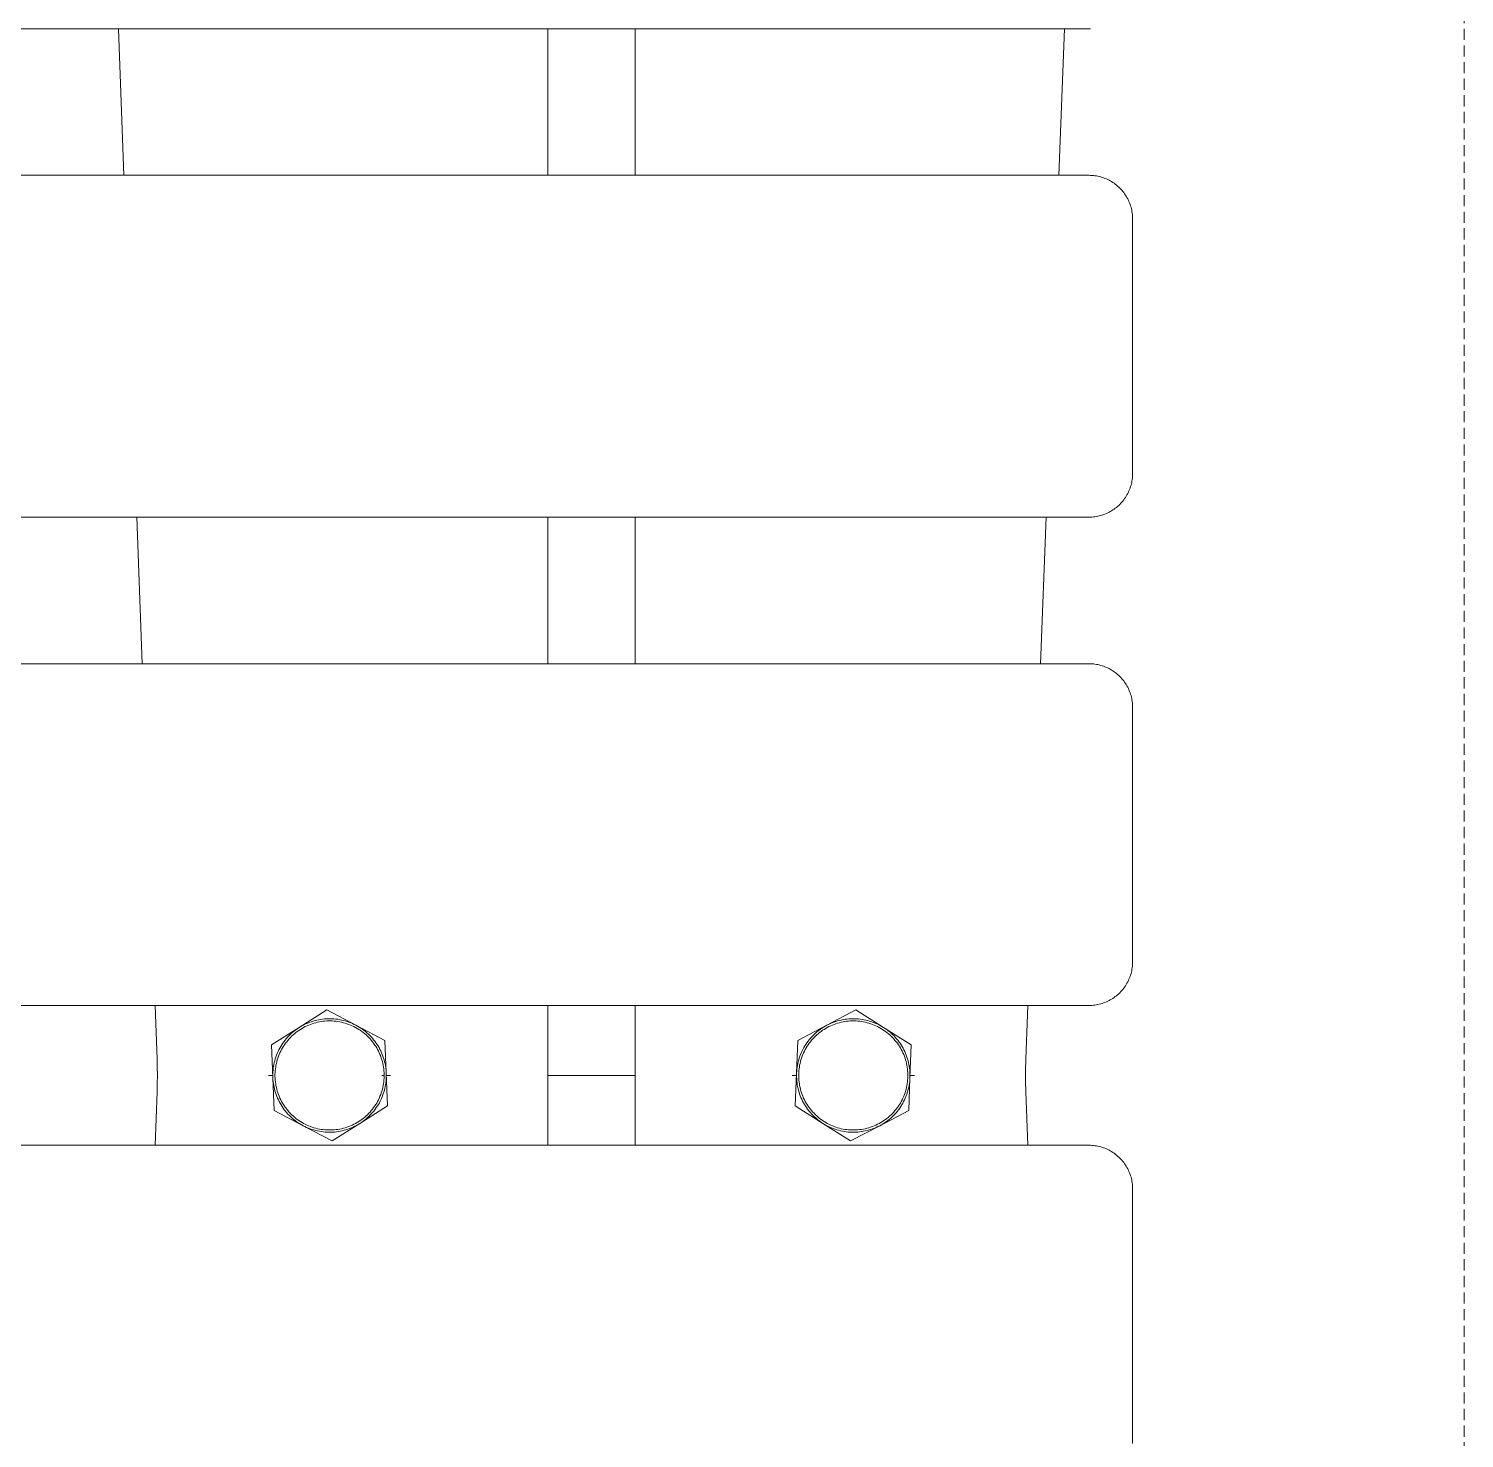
# Model space of a CAD drawing. Header units: millimetres. Extents: x -62 to 2493, y 278 to 1866.
# Drawn here: x 498.3 to 662.8, y 590.1 to 751.6 of the extents above; entities that cross this region are included whole.
import ezdxf

# ---------------------------------------------------------------- set-up
doc = ezdxf.new("R2010")
doc.units = ezdxf.units.MM
doc.linetypes.add('HIDDEN', pattern=[1.905, 1.27, -0.635])
doc.layers.add('ZANO_R', color=7, linetype='Continuous', lineweight=0)
doc.layers.add('ZANO_R_przerywana', color=7, linetype='HIDDEN', lineweight=0)

msp = doc.modelspace()

# ---------------------------------------------------------------- linework, layer by layer
at = {"layer": 'ZANO_R'}
for p, q in [((619.81, 751.58), (129.81, 751.58)), ((508.62, 751.58), (509.25, 734.79)), ((557.81, 734.79), (557.81, 751.58)), ((567.81, 734.79), (567.81, 751.58)), ((616.38, 734.79), (617.01, 751.58)), ((619.98, 751.58), (619.81, 751.58)), ((129.81, 734.79), (619.81, 734.79)), ((619.81, 734.79), (619.98, 734.78)), ((619.98, 734.78), (620.15, 734.78)), ((620.15, 734.78), (620.32, 734.76)), ((620.32, 734.76), (620.49, 734.74)), ((620.49, 734.74), (620.66, 734.71)), ((620.66, 734.71), (620.83, 734.68)), ((620.83, 734.68), (621, 734.65)), ((621, 734.65), (621.16, 734.6)), ((621.16, 734.6), (621.33, 734.55)), ((621.33, 734.55), (621.49, 734.5)), ((621.49, 734.5), (621.65, 734.44)), ((621.65, 734.44), (621.81, 734.37)), ((621.81, 734.37), (621.96, 734.3)), ((621.96, 734.3), (622.11, 734.23)), ((622.11, 734.23), (622.26, 734.15)), ((622.26, 734.15), (622.41, 734.06)), ((622.41, 734.06), (622.56, 733.97)), ((622.56, 733.97), (622.7, 733.87)), ((622.7, 733.87), (622.83, 733.77)), ((622.83, 733.77), (622.97, 733.67)), ((622.97, 733.67), (623.1, 733.56)), ((623.1, 733.56), (623.23, 733.44)), ((623.23, 733.44), (623.35, 733.32)), ((623.35, 733.32), (623.47, 733.2)), ((623.47, 733.2), (623.58, 733.07)), ((623.58, 733.07), (623.69, 732.94)), ((623.69, 732.94), (623.8, 732.81)), ((623.8, 732.81), (623.9, 732.67)), ((623.9, 732.67), (623.99, 732.53)), ((623.99, 732.53), (624.09, 732.39)), ((624.09, 732.39), (624.17, 732.24)), ((624.17, 732.24), (624.25, 732.09)), ((624.25, 732.09), (624.33, 731.94)), ((624.33, 731.94), (624.4, 731.78)), ((624.4, 731.78), (624.46, 731.62)), ((624.46, 731.62), (624.52, 731.46)), ((624.52, 731.46), (624.58, 731.3)), ((624.58, 731.3), (624.63, 731.14)), ((624.63, 731.14), (624.67, 730.97)), ((624.67, 730.97), (624.71, 730.8)), ((624.71, 730.8), (624.74, 730.64)), ((624.74, 730.64), (624.77, 730.47)), ((624.77, 730.47), (624.79, 730.3)), ((624.79, 730.3), (624.8, 730.13)), ((624.8, 730.13), (624.81, 729.96)), ((624.81, 729.96), (624.81, 729.79)), ((624.81, 729.79), (624.81, 728.61)), ((624.81, 728.61), (624.81, 700.63)), ((624.81, 700.63), (624.81, 700.46)), ((624.58, 699.12), (624.52, 698.96)), ((624.63, 699.28), (624.58, 699.12)), ((624.67, 699.45), (624.63, 699.28)), ((624.71, 699.61), (624.67, 699.45)), ((624.74, 699.78), (624.71, 699.61)), ((624.77, 699.95), (624.74, 699.78)), ((624.79, 700.12), (624.77, 699.95)), ((624.8, 700.29), (624.79, 700.12)), ((624.81, 700.46), (624.8, 700.29)), ((623.58, 697.34), (623.47, 697.22)), ((623.69, 697.47), (623.58, 697.34)), ((623.8, 697.61), (623.69, 697.47)), ((623.9, 697.75), (623.8, 697.61)), ((623.99, 697.89), (623.9, 697.75)), ((624.09, 698.03), (623.99, 697.89)), ((624.17, 698.18), (624.09, 698.03)), ((624.25, 698.33), (624.17, 698.18)), ((624.33, 698.48), (624.25, 698.33)), ((624.4, 698.64), (624.33, 698.48)), ((624.46, 698.8), (624.4, 698.64)), ((624.52, 698.96), (624.46, 698.8)), ((620.66, 695.7), (620.49, 695.68)), ((620.83, 695.73), (620.66, 695.7)), ((621, 695.77), (620.83, 695.73)), ((621.16, 695.82), (621, 695.77)), ((621.33, 695.86), (621.16, 695.82)), ((621.49, 695.92), (621.33, 695.86)), ((621.65, 695.98), (621.49, 695.92)), ((621.81, 696.04), (621.65, 695.98)), ((621.96, 696.11), (621.81, 696.04)), ((622.11, 696.19), (621.96, 696.11)), ((622.26, 696.27), (622.11, 696.19)), ((622.41, 696.36), (622.26, 696.27)), ((622.56, 696.45), (622.41, 696.36)), ((622.7, 696.55), (622.56, 696.45)), ((622.83, 696.65), (622.7, 696.55)), ((622.97, 696.75), (622.83, 696.65)), ((623.1, 696.86), (622.97, 696.75)), ((623.23, 696.98), (623.1, 696.86)), ((623.35, 697.09), (623.23, 696.98)), ((623.47, 697.22), (623.35, 697.09)), ((619.81, 695.63), (129.81, 695.63)), ((510.72, 695.63), (511.35, 678.84)), ((557.81, 678.84), (557.81, 695.63)), ((567.81, 678.84), (567.81, 695.63)), ((614.27, 678.84), (614.91, 695.63)), ((619.98, 695.63), (619.81, 695.63)), ((620.15, 695.64), (619.98, 695.63)), ((620.32, 695.66), (620.15, 695.64)), ((620.49, 695.68), (620.32, 695.66)), ((129.81, 678.84), (619.81, 678.84)), ((619.81, 678.84), (619.98, 678.83)), ((619.98, 678.83), (620.15, 678.83)), ((620.15, 678.83), (620.32, 678.81)), ((620.32, 678.81), (620.49, 678.79)), ((620.49, 678.79), (620.66, 678.76)), ((620.66, 678.76), (620.83, 678.73)), ((620.83, 678.73), (621, 678.7)), ((621, 678.7), (621.16, 678.65)), ((621.16, 678.65), (621.33, 678.6)), ((621.33, 678.6), (621.49, 678.55)), ((621.49, 678.55), (621.65, 678.49)), ((621.65, 678.49), (621.81, 678.42)), ((621.81, 678.42), (621.96, 678.35)), ((621.96, 678.35), (622.11, 678.28)), ((622.11, 678.28), (622.26, 678.2)), ((622.26, 678.2), (622.41, 678.11)), ((622.41, 678.11), (622.56, 678.02)), ((622.56, 678.02), (622.7, 677.92)), ((622.7, 677.92), (622.83, 677.82)), ((622.83, 677.82), (622.97, 677.72)), ((622.97, 677.72), (623.1, 677.61)), ((623.1, 677.61), (623.23, 677.49)), ((623.23, 677.49), (623.35, 677.37)), ((623.35, 677.37), (623.47, 677.25)), ((623.47, 677.25), (623.58, 677.12)), ((623.58, 677.12), (623.69, 676.99)), ((623.69, 676.99), (623.8, 676.86)), ((623.8, 676.86), (623.9, 676.72)), ((623.9, 676.72), (623.99, 676.58)), ((623.99, 676.58), (624.09, 676.44)), ((624.09, 676.44), (624.17, 676.29)), ((624.17, 676.29), (624.25, 676.14)), ((624.25, 676.14), (624.33, 675.99)), ((624.33, 675.99), (624.4, 675.83)), ((624.4, 675.83), (624.46, 675.67)), ((624.46, 675.67), (624.52, 675.51)), ((624.52, 675.51), (624.58, 675.35)), ((624.58, 675.35), (624.63, 675.19)), ((624.63, 675.19), (624.67, 675.02)), ((624.67, 675.02), (624.71, 674.85)), ((624.71, 674.85), (624.74, 674.69)), ((624.74, 674.69), (624.77, 674.52)), ((624.77, 674.52), (624.79, 674.35)), ((624.79, 674.35), (624.8, 674.18)), ((624.8, 674.18), (624.81, 674.01)), ((624.81, 674.01), (624.81, 673.84)), ((624.81, 673.84), (624.81, 672.66)), ((624.81, 672.66), (624.81, 644.68)), ((624.58, 643.17), (624.52, 643.01)), ((624.63, 643.33), (624.58, 643.17)), ((624.67, 643.5), (624.63, 643.33)), ((624.71, 643.66), (624.67, 643.5)), ((624.74, 643.83), (624.71, 643.66)), ((624.77, 644), (624.74, 643.83)), ((624.79, 644.17), (624.77, 644)), ((624.8, 644.34), (624.79, 644.17)), ((624.81, 644.51), (624.8, 644.34)), ((624.81, 644.68), (624.81, 644.51)), ((623.69, 641.52), (623.58, 641.39)), ((623.8, 641.66), (623.69, 641.52)), ((623.9, 641.8), (623.8, 641.66)), ((623.99, 641.94), (623.9, 641.8)), ((624.09, 642.08), (623.99, 641.94)), ((624.17, 642.23), (624.09, 642.08)), ((624.25, 642.38), (624.17, 642.23)), ((624.33, 642.53), (624.25, 642.38)), ((624.4, 642.69), (624.33, 642.53)), ((624.46, 642.85), (624.4, 642.69)), ((624.52, 643.01), (624.46, 642.85)), ((620.83, 639.78), (620.66, 639.75)), ((621, 639.82), (620.83, 639.78)), ((621.16, 639.87), (621, 639.82)), ((621.33, 639.91), (621.16, 639.87)), ((621.49, 639.97), (621.33, 639.91)), ((621.65, 640.03), (621.49, 639.97)), ((621.81, 640.09), (621.65, 640.03)), ((621.96, 640.16), (621.81, 640.09)), ((622.11, 640.24), (621.96, 640.16)), ((622.26, 640.32), (622.11, 640.24)), ((622.41, 640.41), (622.26, 640.32)), ((622.56, 640.5), (622.41, 640.41)), ((622.7, 640.6), (622.56, 640.5)), ((622.83, 640.7), (622.7, 640.6)), ((622.97, 640.8), (622.83, 640.7)), ((623.1, 640.91), (622.97, 640.8)), ((623.23, 641.03), (623.1, 640.91)), ((623.35, 641.14), (623.23, 641.03)), ((623.47, 641.27), (623.35, 641.14)), ((623.58, 641.39), (623.47, 641.27)), ((619.81, 639.68), (129.81, 639.68)), ((512.82, 639.68), (513.05, 633.55)), ((532.51, 639.17), (529.34, 637.16)), ((532.01, 638.12), (532.22, 638.14)), ((532.22, 638.14), (532.44, 638.16)), ((532.44, 638.16), (532.66, 638.17)), ((535.84, 637.42), (532.51, 639.17)), ((532.66, 638.17), (532.88, 638.17)), ((532.88, 638.17), (533.1, 638.16)), ((533.1, 638.16), (533.32, 638.15)), ((533.32, 638.15), (533.54, 638.13)), ((557.81, 631.67), (557.81, 639.68)), ((567.81, 631.67), (567.81, 639.68)), ((589.79, 637.42), (593.11, 639.17)), ((592.3, 638.15), (592.09, 638.13)), ((592.52, 638.16), (592.3, 638.15)), ((592.74, 638.17), (592.52, 638.16)), ((592.96, 638.17), (592.74, 638.17)), ((593.18, 638.16), (592.96, 638.17)), ((593.11, 639.17), (596.29, 637.16)), ((593.4, 638.14), (593.18, 638.16)), ((593.62, 638.12), (593.4, 638.14)), ((612.57, 633.55), (612.8, 639.68)), ((619.98, 639.68), (619.81, 639.68)), ((620.15, 639.69), (619.98, 639.68)), ((620.32, 639.71), (620.15, 639.69)), ((620.49, 639.73), (620.32, 639.71)), ((620.66, 639.75), (620.49, 639.73)), ((529.34, 637.16), (526.17, 635.16)), ((528.31, 636.35), (528.47, 636.5)), ((528.47, 636.5), (528.63, 636.65)), ((528.63, 636.65), (528.8, 636.78)), ((528.95, 636.58), (528.79, 636.45)), ((528.8, 636.78), (528.98, 636.92)), ((529.12, 636.71), (528.95, 636.58)), ((528.98, 636.92), (529.16, 637.04)), ((529.3, 636.83), (529.12, 636.71)), ((529.16, 637.04), (529.34, 637.16)), ((529.47, 636.95), (529.3, 636.83)), ((529.34, 637.16), (529.53, 637.28)), ((529.66, 637.06), (529.47, 636.95)), ((529.53, 637.28), (529.72, 637.38)), ((529.84, 637.17), (529.66, 637.06)), ((529.72, 637.38), (529.91, 637.49)), ((530.03, 637.27), (529.84, 637.17)), ((529.91, 637.49), (530.11, 637.58)), ((530.23, 637.36), (530.03, 637.27)), ((530.11, 637.58), (530.31, 637.67)), ((530.42, 637.44), (530.23, 637.36)), ((530.31, 637.67), (530.52, 637.75)), ((530.62, 637.52), (530.42, 637.44)), ((530.52, 637.75), (530.72, 637.82)), ((530.82, 637.59), (530.62, 637.52)), ((530.72, 637.82), (530.93, 637.89)), ((531.02, 637.66), (530.82, 637.59)), ((530.93, 637.89), (531.15, 637.95)), ((531.23, 637.71), (531.02, 637.66)), ((531.15, 637.95), (531.36, 638)), ((531.44, 637.76), (531.23, 637.71)), ((531.36, 638), (531.57, 638.05)), ((531.65, 637.81), (531.44, 637.76)), ((531.57, 638.05), (531.79, 638.09)), ((531.86, 637.84), (531.65, 637.81)), ((531.79, 638.09), (532.01, 638.12)), ((532.07, 637.87), (531.86, 637.84)), ((532.28, 637.9), (532.07, 637.87)), ((532.49, 637.91), (532.28, 637.9)), ((532.71, 637.92), (532.49, 637.91)), ((532.92, 637.92), (532.71, 637.92)), ((533.13, 637.91), (532.92, 637.92)), ((533.35, 637.9), (533.13, 637.91)), ((533.56, 637.87), (533.35, 637.9)), ((533.54, 638.13), (533.76, 638.1)), ((533.77, 637.84), (533.56, 637.87)), ((533.76, 638.1), (533.97, 638.06)), ((533.98, 637.81), (533.77, 637.84)), ((533.97, 638.06), (534.19, 638.02)), ((534.19, 637.76), (533.98, 637.81)), ((534.19, 638.02), (534.4, 637.97)), ((534.4, 637.71), (534.19, 637.76)), ((534.4, 637.97), (534.62, 637.91)), ((534.6, 637.66), (534.4, 637.71)), ((534.8, 637.59), (534.6, 637.66)), ((534.62, 637.91), (534.83, 637.85)), ((535.01, 637.52), (534.8, 637.59)), ((534.83, 637.85), (535.03, 637.78)), ((535.2, 637.44), (535.01, 637.52)), ((535.03, 637.78), (535.24, 637.7)), ((535.4, 637.36), (535.2, 637.44)), ((535.24, 637.7), (535.44, 637.61)), ((535.59, 637.27), (535.4, 637.36)), ((535.44, 637.61), (535.64, 637.52)), ((535.78, 637.17), (535.59, 637.27)), ((535.64, 637.52), (535.84, 637.42)), ((535.97, 637.06), (535.78, 637.17)), ((535.84, 637.42), (536.03, 637.32)), ((539.16, 635.68), (535.84, 637.42)), ((536.15, 636.95), (535.97, 637.06)), ((536.03, 637.32), (536.22, 637.21)), ((536.33, 636.84), (536.15, 636.95)), ((536.22, 637.21), (536.4, 637.09)), ((536.5, 636.71), (536.33, 636.84)), ((536.4, 637.09), (536.58, 636.96)), ((536.67, 636.58), (536.5, 636.71)), ((536.58, 636.96), (536.76, 636.83)), ((536.84, 636.45), (536.67, 636.58)), ((536.76, 636.83), (536.93, 636.7)), ((536.93, 636.7), (537.1, 636.55)), ((537.1, 636.55), (537.26, 636.41)), ((586.47, 635.68), (589.79, 637.42)), ((588.53, 636.55), (588.36, 636.41)), ((588.69, 636.7), (588.53, 636.55)), ((588.87, 636.83), (588.69, 636.7)), ((588.79, 636.45), (588.95, 636.58)), ((589.04, 636.96), (588.87, 636.83)), ((588.95, 636.58), (589.12, 636.71)), ((589.22, 637.09), (589.04, 636.96)), ((589.12, 636.71), (589.3, 636.84)), ((589.41, 637.21), (589.22, 637.09)), ((589.3, 636.84), (589.48, 636.95)), ((589.6, 637.32), (589.41, 637.21)), ((589.48, 636.95), (589.66, 637.06)), ((589.79, 637.42), (589.6, 637.32)), ((589.66, 637.06), (589.84, 637.17)), ((589.99, 637.52), (589.79, 637.42)), ((589.84, 637.17), (590.03, 637.27)), ((590.19, 637.61), (589.99, 637.52)), ((590.03, 637.27), (590.23, 637.36)), ((590.39, 637.7), (590.19, 637.61)), ((590.23, 637.36), (590.42, 637.44)), ((590.59, 637.78), (590.39, 637.7)), ((590.42, 637.44), (590.62, 637.52)), ((590.8, 637.85), (590.59, 637.78)), ((590.62, 637.52), (590.82, 637.59)), ((591.01, 637.91), (590.8, 637.85)), ((590.82, 637.59), (591.02, 637.66)), ((591.22, 637.97), (591.01, 637.91)), ((591.02, 637.66), (591.23, 637.71)), ((591.44, 638.02), (591.22, 637.97)), ((591.23, 637.71), (591.44, 637.76)), ((591.65, 638.06), (591.44, 638.02)), ((591.44, 637.76), (591.65, 637.81)), ((591.87, 638.1), (591.65, 638.06)), ((591.65, 637.81), (591.86, 637.84)), ((591.86, 637.84), (592.07, 637.87)), ((592.09, 638.13), (591.87, 638.1)), ((592.07, 637.87), (592.28, 637.9)), ((592.28, 637.9), (592.49, 637.91)), ((592.49, 637.91), (592.71, 637.92)), ((592.71, 637.92), (592.92, 637.92)), ((592.92, 637.92), (593.13, 637.91)), ((593.13, 637.91), (593.35, 637.9)), ((593.35, 637.9), (593.56, 637.87)), ((593.56, 637.87), (593.77, 637.84)), ((593.84, 638.09), (593.62, 638.12)), ((593.77, 637.84), (593.98, 637.81)), ((594.05, 638.05), (593.84, 638.09)), ((593.98, 637.81), (594.19, 637.76)), ((594.27, 638), (594.05, 638.05)), ((594.19, 637.76), (594.4, 637.71)), ((594.48, 637.95), (594.27, 638)), ((594.4, 637.71), (594.6, 637.66)), ((594.69, 637.89), (594.48, 637.95)), ((594.6, 637.66), (594.81, 637.59)), ((594.9, 637.82), (594.69, 637.89)), ((594.81, 637.59), (595.01, 637.52)), ((595.11, 637.75), (594.9, 637.82)), ((595.01, 637.52), (595.21, 637.44)), ((595.31, 637.67), (595.11, 637.75)), ((595.21, 637.44), (595.4, 637.36)), ((595.51, 637.58), (595.31, 637.67)), ((595.4, 637.36), (595.59, 637.27)), ((595.71, 637.49), (595.51, 637.58)), ((595.59, 637.27), (595.78, 637.17)), ((595.91, 637.38), (595.71, 637.49)), ((595.78, 637.17), (595.97, 637.06)), ((596.1, 637.28), (595.91, 637.38)), ((595.97, 637.06), (596.15, 636.95)), ((596.29, 637.16), (596.1, 637.28)), ((596.15, 636.95), (596.33, 636.83)), ((596.47, 637.04), (596.29, 637.16)), ((596.29, 637.16), (599.46, 635.16)), ((596.33, 636.83), (596.5, 636.71)), ((596.65, 636.92), (596.47, 637.04)), ((596.5, 636.71), (596.67, 636.58)), ((596.82, 636.78), (596.65, 636.92)), ((596.67, 636.58), (596.84, 636.45)), ((596.99, 636.65), (596.82, 636.78)), ((597.16, 636.5), (596.99, 636.65)), ((597.32, 636.35), (597.16, 636.5)), ((526.17, 635.16), (526.32, 631.41)), ((527.11, 634.79), (527.22, 634.98)), ((527.22, 634.98), (527.33, 635.17)), ((527.33, 635.17), (527.46, 635.35)), ((527.53, 635.01), (527.42, 634.82)), ((527.46, 635.35), (527.58, 635.53)), ((527.65, 635.18), (527.53, 635.01)), ((527.58, 635.53), (527.72, 635.7)), ((527.77, 635.36), (527.65, 635.18)), ((527.72, 635.7), (527.86, 635.87)), ((527.9, 635.53), (527.77, 635.36)), ((527.86, 635.87), (528, 636.04)), ((528.03, 635.69), (527.9, 635.53)), ((528, 636.04), (528.15, 636.2)), ((528.17, 635.86), (528.03, 635.69)), ((528.15, 636.2), (528.31, 636.35)), ((528.32, 636.01), (528.17, 635.86)), ((528.47, 636.16), (528.32, 636.01)), ((528.63, 636.31), (528.47, 636.16)), ((528.79, 636.45), (528.63, 636.31)), ((537, 636.31), (536.84, 636.45)), ((537.16, 636.16), (537, 636.31)), ((537.31, 636.01), (537.16, 636.16)), ((537.26, 636.41), (537.42, 636.25)), ((537.45, 635.86), (537.31, 636.01)), ((537.42, 636.25), (537.57, 636.1)), ((537.59, 635.7), (537.45, 635.86)), ((537.57, 636.1), (537.72, 635.93)), ((537.73, 635.53), (537.59, 635.7)), ((537.72, 635.93), (537.86, 635.76)), ((537.86, 635.36), (537.73, 635.53)), ((537.86, 635.76), (538, 635.59)), ((537.98, 635.19), (537.86, 635.36)), ((538.1, 635.01), (537.98, 635.19)), ((538, 635.59), (538.13, 635.41)), ((538.1, 635.01), (538.21, 634.82)), ((538.13, 635.41), (538.25, 635.23)), ((538.25, 635.23), (538.37, 635.05)), ((538.37, 635.05), (538.48, 634.86)), ((538.48, 634.86), (538.58, 634.66)), ((539.31, 631.93), (539.16, 635.68)), ((586.32, 631.93), (586.47, 635.68)), ((587.15, 634.86), (587.04, 634.66)), ((587.26, 635.05), (587.15, 634.86)), ((587.38, 635.23), (587.26, 635.05)), ((587.5, 635.41), (587.38, 635.23)), ((587.53, 635.01), (587.42, 634.82)), ((587.63, 635.59), (587.5, 635.41)), ((587.53, 635.01), (587.65, 635.19)), ((587.77, 635.76), (587.63, 635.59)), ((587.65, 635.19), (587.77, 635.36)), ((587.91, 635.93), (587.77, 635.76)), ((587.77, 635.36), (587.9, 635.53)), ((587.9, 635.53), (588.03, 635.7)), ((588.05, 636.1), (587.91, 635.93)), ((588.03, 635.7), (588.17, 635.86)), ((588.21, 636.25), (588.05, 636.1)), ((588.17, 635.86), (588.32, 636.01)), ((588.36, 636.41), (588.21, 636.25)), ((588.32, 636.01), (588.47, 636.16)), ((588.47, 636.16), (588.63, 636.31)), ((588.63, 636.31), (588.79, 636.45)), ((596.84, 636.45), (597, 636.31)), ((597, 636.31), (597.16, 636.16)), ((597.16, 636.16), (597.31, 636.01)), ((597.31, 636.01), (597.45, 635.86)), ((597.48, 636.2), (597.32, 636.35)), ((597.45, 635.86), (597.59, 635.69)), ((597.63, 636.04), (597.48, 636.2)), ((597.59, 635.69), (597.73, 635.53)), ((597.77, 635.87), (597.63, 636.04)), ((597.73, 635.53), (597.86, 635.36)), ((597.91, 635.7), (597.77, 635.87)), ((597.86, 635.36), (597.98, 635.18)), ((598.04, 635.53), (597.91, 635.7)), ((597.98, 635.18), (598.1, 635.01)), ((598.17, 635.35), (598.04, 635.53)), ((598.1, 635.01), (598.21, 634.82)), ((598.29, 635.17), (598.17, 635.35)), ((598.41, 634.98), (598.29, 635.17)), ((598.52, 634.79), (598.41, 634.98)), ((599.46, 635.16), (599.31, 631.41)), ((513.05, 633.55), (513.08, 632.61)), ((526.48, 633.15), (526.54, 633.36)), ((526.54, 633.36), (526.6, 633.58)), ((526.6, 633.58), (526.67, 633.78)), ((526.67, 633.78), (526.74, 633.99)), ((526.77, 633.25), (526.72, 633.04)), ((526.74, 633.99), (526.82, 634.19)), ((526.82, 633.46), (526.77, 633.25)), ((526.82, 634.19), (526.91, 634.4)), ((526.89, 633.66), (526.82, 633.46)), ((526.96, 633.86), (526.89, 633.66)), ((526.91, 634.4), (527.01, 634.59)), ((527.04, 634.06), (526.96, 633.86)), ((527.01, 634.59), (527.11, 634.79)), ((527.12, 634.26), (527.04, 634.06)), ((527.22, 634.45), (527.12, 634.26)), ((527.31, 634.64), (527.22, 634.45)), ((527.42, 634.82), (527.31, 634.64)), ((538.21, 634.82), (538.31, 634.64)), ((538.31, 634.64), (538.41, 634.45)), ((538.41, 634.45), (538.5, 634.26)), ((538.5, 634.26), (538.59, 634.06)), ((538.58, 634.66), (538.68, 634.47)), ((538.59, 634.06), (538.67, 633.86)), ((538.67, 633.86), (538.74, 633.66)), ((538.68, 634.47), (538.77, 634.27)), ((538.74, 633.66), (538.8, 633.46)), ((538.77, 634.27), (538.85, 634.07)), ((538.8, 633.46), (538.86, 633.25)), ((538.85, 634.07), (538.93, 633.86)), ((538.86, 633.25), (538.91, 633.04)), ((538.93, 633.86), (539, 633.65)), ((539, 633.65), (539.07, 633.44)), ((539.07, 633.44), (539.12, 633.23)), ((539.12, 633.23), (539.17, 633.02)), ((586.5, 633.23), (586.45, 633.02)), ((586.56, 633.44), (586.5, 633.23)), ((586.62, 633.65), (586.56, 633.44)), ((586.69, 633.86), (586.62, 633.65)), ((586.77, 634.07), (586.69, 633.86)), ((586.77, 633.25), (586.72, 633.04)), ((586.86, 634.27), (586.77, 634.07)), ((586.82, 633.46), (586.77, 633.25)), ((586.89, 633.66), (586.82, 633.46)), ((586.95, 634.47), (586.86, 634.27)), ((586.96, 633.86), (586.89, 633.66)), ((587.04, 634.66), (586.95, 634.47)), ((587.04, 634.06), (586.96, 633.86)), ((587.12, 634.26), (587.04, 634.06)), ((587.22, 634.45), (587.12, 634.26)), ((587.31, 634.64), (587.22, 634.45)), ((587.42, 634.82), (587.31, 634.64)), ((598.21, 634.82), (598.31, 634.64)), ((598.31, 634.64), (598.41, 634.45)), ((598.41, 634.45), (598.5, 634.26)), ((598.5, 634.26), (598.59, 634.06)), ((598.62, 634.59), (598.52, 634.79)), ((598.59, 634.06), (598.67, 633.86)), ((598.71, 634.4), (598.62, 634.59)), ((598.67, 633.86), (598.74, 633.66)), ((598.8, 634.19), (598.71, 634.4)), ((598.74, 633.66), (598.8, 633.46)), ((598.88, 633.99), (598.8, 634.19)), ((598.8, 633.46), (598.86, 633.25)), ((598.86, 633.25), (598.91, 633.04)), ((598.96, 633.78), (598.88, 633.99)), ((599.03, 633.58), (598.96, 633.78)), ((599.09, 633.36), (599.03, 633.58)), ((599.14, 633.15), (599.09, 633.36)), ((612.54, 632.29), (612.57, 633.55)), ((513.08, 632.61), (513.09, 631.67)), ((513.09, 631.67), (513.08, 630.73)), ((525.81, 631.67), (526.31, 631.67)), ((526.31, 631.63), (526.32, 631.85)), ((526.32, 631.41), (526.31, 631.63)), ((526.32, 631.85), (526.33, 632.07)), ((526.33, 632.07), (526.34, 632.29)), ((526.34, 632.29), (526.37, 632.5)), ((526.37, 632.5), (526.4, 632.72)), ((526.4, 632.72), (526.44, 632.94)), ((526.44, 632.94), (526.48, 633.15)), ((526.57, 631.99), (526.56, 631.77)), ((526.56, 631.77), (526.56, 631.56)), ((526.56, 631.56), (526.57, 631.35)), ((526.59, 632.2), (526.57, 631.99)), ((526.61, 632.41), (526.59, 632.2)), ((526.64, 632.62), (526.61, 632.41)), ((526.67, 632.83), (526.64, 632.62)), ((526.72, 633.04), (526.67, 632.83)), ((538.81, 631.67), (539.06, 631.67)), ((538.91, 633.04), (538.95, 632.84)), ((538.95, 632.84), (538.99, 632.63)), ((538.99, 632.63), (539.02, 632.41)), ((539.02, 632.41), (539.04, 632.2)), ((539.04, 632.2), (539.05, 631.99)), ((539.05, 631.99), (539.06, 631.78)), ((539.06, 631.56), (539.05, 631.35)), ((539.06, 631.78), (539.06, 631.56)), ((539.17, 633.02), (539.21, 632.8)), ((539.21, 632.8), (539.25, 632.58)), ((539.25, 632.58), (539.28, 632.37)), ((539.28, 632.37), (539.3, 632.15)), ((539.3, 632.15), (539.31, 631.93)), ((539.31, 631.93), (539.31, 631.71)), ((539.46, 628.18), (539.31, 631.93)), ((539.31, 631.71), (539.31, 631.49)), ((539.32, 631.67), (539.81, 631.67)), ((567.81, 631.67), (557.81, 631.67)), ((557.81, 623.67), (557.81, 631.67)), ((567.81, 623.67), (567.81, 631.67)), ((586.31, 631.67), (585.81, 631.67)), ((586.17, 628.18), (586.32, 631.93)), ((586.32, 631.93), (586.31, 631.71)), ((586.31, 631.71), (586.32, 631.49)), ((586.33, 632.15), (586.32, 631.93)), ((586.35, 632.37), (586.33, 632.15)), ((586.38, 632.58), (586.35, 632.37)), ((586.41, 632.8), (586.38, 632.58)), ((586.45, 633.02), (586.41, 632.8)), ((586.57, 631.99), (586.56, 631.78)), ((586.56, 631.78), (586.56, 631.56)), ((586.56, 631.56), (586.57, 631.35)), ((586.59, 632.2), (586.57, 631.99)), ((586.61, 632.41), (586.59, 632.2)), ((586.64, 632.63), (586.61, 632.41)), ((586.67, 632.84), (586.64, 632.63)), ((586.72, 633.04), (586.67, 632.84)), ((598.91, 633.04), (598.95, 632.83)), ((598.95, 632.83), (598.99, 632.62)), ((598.99, 632.62), (599.02, 632.41)), ((599.02, 632.41), (599.04, 632.2)), ((599.04, 632.2), (599.05, 631.99)), ((599.05, 631.99), (599.06, 631.77)), ((599.06, 631.56), (599.05, 631.35)), ((599.06, 631.77), (599.06, 631.56)), ((599.19, 632.94), (599.14, 633.15)), ((599.23, 632.72), (599.19, 632.94)), ((599.26, 632.5), (599.23, 632.72)), ((599.28, 632.29), (599.26, 632.5)), ((599.3, 632.07), (599.28, 632.29)), ((599.31, 631.85), (599.3, 632.07)), ((599.31, 631.63), (599.31, 631.85)), ((599.31, 631.41), (599.31, 631.63)), ((599.81, 631.67), (599.32, 631.67)), ((612.54, 631.04), (612.54, 632.29)), ((513.08, 630.73), (513.05, 629.79)), ((526.33, 631.19), (526.32, 631.41)), ((526.32, 631.41), (526.47, 627.66)), ((526.35, 630.97), (526.33, 631.19)), ((526.38, 630.75), (526.35, 630.97)), ((526.41, 630.54), (526.38, 630.75)), ((526.45, 630.32), (526.41, 630.54)), ((526.5, 630.11), (526.45, 630.32)), ((526.56, 629.89), (526.5, 630.11)), ((526.57, 631.35), (526.59, 631.13)), ((526.59, 631.13), (526.61, 630.92)), ((526.61, 630.92), (526.64, 630.71)), ((526.64, 630.71), (526.67, 630.5)), ((526.67, 630.5), (526.72, 630.29)), ((526.72, 630.29), (526.77, 630.08)), ((526.77, 630.08), (526.82, 629.88)), ((538.86, 630.09), (538.8, 629.88)), ((538.91, 630.29), (538.86, 630.09)), ((538.95, 630.5), (538.91, 630.29)), ((538.99, 630.71), (538.95, 630.5)), ((539.02, 630.92), (538.99, 630.71)), ((539.04, 631.14), (539.02, 630.92)), ((539.09, 629.97), (539.03, 629.76)), ((539.05, 631.35), (539.04, 631.14)), ((539.14, 630.18), (539.09, 629.97)), ((539.19, 630.4), (539.14, 630.18)), ((539.23, 630.61), (539.19, 630.4)), ((539.26, 630.83), (539.23, 630.61)), ((539.28, 631.05), (539.26, 630.83)), ((539.3, 631.27), (539.28, 631.05)), ((539.31, 631.49), (539.3, 631.27)), ((586.32, 631.49), (586.33, 631.27)), ((586.33, 631.27), (586.34, 631.05)), ((586.34, 631.05), (586.37, 630.83)), ((586.37, 630.83), (586.4, 630.61)), ((586.4, 630.61), (586.44, 630.4)), ((586.44, 630.4), (586.48, 630.18)), ((586.48, 630.18), (586.54, 629.97)), ((586.54, 629.97), (586.6, 629.76)), ((586.57, 631.35), (586.59, 631.14)), ((586.59, 631.14), (586.61, 630.92)), ((586.61, 630.92), (586.64, 630.71)), ((586.64, 630.71), (586.67, 630.5)), ((586.67, 630.5), (586.72, 630.29)), ((586.72, 630.29), (586.77, 630.09)), ((586.77, 630.09), (586.82, 629.88)), ((598.86, 630.08), (598.8, 629.88)), ((598.91, 630.29), (598.86, 630.08)), ((598.95, 630.5), (598.91, 630.29)), ((598.99, 630.71), (598.95, 630.5)), ((599.02, 630.92), (598.99, 630.71)), ((599.04, 631.13), (599.02, 630.92)), ((599.05, 631.35), (599.04, 631.13)), ((599.07, 629.89), (599.12, 630.11)), ((599.12, 630.11), (599.17, 630.32)), ((599.31, 631.41), (599.16, 627.66)), ((599.17, 630.32), (599.21, 630.54)), ((599.21, 630.54), (599.25, 630.75)), ((599.25, 630.75), (599.28, 630.97)), ((599.28, 630.97), (599.3, 631.19)), ((599.3, 631.19), (599.31, 631.41)), ((612.57, 629.79), (612.54, 631.04)), ((513.05, 629.79), (512.82, 623.67)), ((526.62, 629.68), (526.56, 629.89)), ((526.69, 629.48), (526.62, 629.68)), ((526.77, 629.27), (526.69, 629.48)), ((526.86, 629.07), (526.77, 629.27)), ((526.82, 629.88), (526.89, 629.68)), ((526.95, 628.87), (526.86, 629.07)), ((526.89, 629.68), (526.96, 629.47)), ((527.04, 628.67), (526.95, 628.87)), ((526.96, 629.47), (527.04, 629.28)), ((527.04, 629.28), (527.12, 629.08)), ((527.15, 628.48), (527.04, 628.67)), ((527.12, 629.08), (527.22, 628.89)), ((527.26, 628.29), (527.15, 628.48)), ((527.22, 628.89), (527.31, 628.7)), ((527.38, 628.1), (527.26, 628.29)), ((527.31, 628.7), (527.42, 628.51)), ((527.42, 628.51), (527.53, 628.33)), ((527.65, 628.15), (527.53, 628.33)), ((538.1, 628.33), (537.98, 628.15)), ((538.21, 628.51), (538.1, 628.33)), ((538.31, 628.7), (538.21, 628.51)), ((538.41, 628.36), (538.29, 628.17)), ((538.41, 628.89), (538.31, 628.7)), ((538.5, 629.08), (538.41, 628.89)), ((538.52, 628.55), (538.41, 628.36)), ((538.59, 629.28), (538.5, 629.08)), ((538.62, 628.74), (538.52, 628.55)), ((538.67, 629.48), (538.59, 629.28)), ((538.71, 628.94), (538.62, 628.74)), ((538.74, 629.68), (538.67, 629.48)), ((538.8, 629.14), (538.71, 628.94)), ((538.8, 629.88), (538.74, 629.68)), ((538.88, 629.35), (538.8, 629.14)), ((538.96, 629.55), (538.88, 629.35)), ((539.03, 629.76), (538.96, 629.55)), ((586.6, 629.76), (586.67, 629.55)), ((586.67, 629.55), (586.74, 629.35)), ((586.74, 629.35), (586.82, 629.14)), ((586.82, 629.88), (586.89, 629.68)), ((586.82, 629.14), (586.91, 628.94)), ((586.89, 629.68), (586.96, 629.48)), ((586.91, 628.94), (587.01, 628.74)), ((586.96, 629.48), (587.04, 629.28)), ((587.01, 628.74), (587.11, 628.55)), ((587.04, 629.28), (587.12, 629.08)), ((587.11, 628.55), (587.22, 628.36)), ((587.12, 629.08), (587.22, 628.89)), ((587.22, 628.89), (587.31, 628.7)), ((587.22, 628.36), (587.33, 628.17)), ((587.31, 628.7), (587.42, 628.51)), ((587.42, 628.51), (587.53, 628.33)), ((587.53, 628.33), (587.65, 628.15)), ((597.98, 628.15), (598.1, 628.33)), ((598.21, 628.51), (598.1, 628.33)), ((598.31, 628.7), (598.21, 628.51)), ((598.25, 628.1), (598.37, 628.29)), ((598.41, 628.89), (598.31, 628.7)), ((598.37, 628.29), (598.48, 628.48)), ((598.5, 629.08), (598.41, 628.89)), ((598.48, 628.48), (598.58, 628.67)), ((598.59, 629.28), (598.5, 629.08)), ((598.58, 628.67), (598.68, 628.87)), ((598.67, 629.47), (598.59, 629.28)), ((598.74, 629.68), (598.67, 629.47)), ((598.68, 628.87), (598.77, 629.07)), ((598.8, 629.88), (598.74, 629.68)), ((598.77, 629.07), (598.85, 629.27)), ((598.85, 629.27), (598.93, 629.48)), ((598.93, 629.48), (599, 629.68)), ((599, 629.68), (599.07, 629.89)), ((612.8, 623.67), (612.57, 629.79)), ((526.47, 627.66), (529.79, 625.91)), ((527.5, 627.92), (527.38, 628.1)), ((527.63, 627.74), (527.5, 627.92)), ((527.77, 627.57), (527.63, 627.74)), ((527.77, 627.98), (527.65, 628.15)), ((527.9, 627.81), (527.77, 627.98)), ((527.91, 627.4), (527.77, 627.57)), ((528.03, 627.64), (527.9, 627.81)), ((528.05, 627.24), (527.91, 627.4)), ((528.17, 627.48), (528.03, 627.64)), ((528.21, 627.08), (528.05, 627.24)), ((528.32, 627.32), (528.17, 627.48)), ((528.36, 626.93), (528.21, 627.08)), ((528.47, 627.17), (528.32, 627.32)), ((528.53, 626.78), (528.36, 626.93)), ((528.63, 627.03), (528.47, 627.17)), ((528.69, 626.64), (528.53, 626.78)), ((528.79, 626.89), (528.63, 627.03)), ((528.87, 626.5), (528.69, 626.64)), ((528.95, 626.75), (528.79, 626.89)), ((529.12, 626.62), (528.95, 626.75)), ((529.3, 626.5), (529.12, 626.62)), ((536.29, 626.17), (539.46, 628.18)), ((536.5, 626.62), (536.33, 626.5)), ((536.67, 626.75), (536.5, 626.62)), ((536.84, 626.89), (536.67, 626.75)), ((536.99, 626.69), (536.82, 626.55)), ((537, 627.03), (536.84, 626.89)), ((537.16, 626.84), (536.99, 626.69)), ((537.16, 627.17), (537, 627.03)), ((537.31, 627.33), (537.16, 627.17)), ((537.32, 626.98), (537.16, 626.84)), ((537.45, 627.48), (537.31, 627.33)), ((537.48, 627.14), (537.32, 626.98)), ((537.59, 627.64), (537.45, 627.48)), ((537.63, 627.3), (537.48, 627.14)), ((537.73, 627.81), (537.59, 627.64)), ((537.77, 627.46), (537.63, 627.3)), ((537.86, 627.98), (537.73, 627.81)), ((537.91, 627.63), (537.77, 627.46)), ((537.98, 628.15), (537.86, 627.98)), ((538.04, 627.81), (537.91, 627.63)), ((538.17, 627.99), (538.04, 627.81)), ((538.29, 628.17), (538.17, 627.99)), ((589.34, 626.17), (586.17, 628.18)), ((587.33, 628.17), (587.46, 627.99)), ((587.46, 627.99), (587.58, 627.81)), ((587.58, 627.81), (587.72, 627.63)), ((587.65, 628.15), (587.77, 627.98)), ((587.72, 627.63), (587.86, 627.46)), ((587.77, 627.98), (587.9, 627.81)), ((587.86, 627.46), (588, 627.3)), ((587.9, 627.81), (588.03, 627.64)), ((588, 627.3), (588.15, 627.14)), ((588.03, 627.64), (588.17, 627.48)), ((588.15, 627.14), (588.31, 626.98)), ((588.17, 627.48), (588.32, 627.33)), ((588.31, 626.98), (588.47, 626.84)), ((588.32, 627.33), (588.47, 627.17)), ((588.47, 627.17), (588.63, 627.03)), ((588.47, 626.84), (588.63, 626.69)), ((588.63, 627.03), (588.79, 626.89)), ((588.63, 626.69), (588.8, 626.55)), ((588.79, 626.89), (588.95, 626.75)), ((588.95, 626.75), (589.12, 626.62)), ((589.12, 626.62), (589.3, 626.5)), ((599.16, 627.66), (595.84, 625.91)), ((596.33, 626.5), (596.5, 626.62)), ((596.5, 626.62), (596.67, 626.75)), ((596.67, 626.75), (596.84, 626.89)), ((596.76, 626.5), (596.93, 626.64)), ((596.84, 626.89), (597, 627.03)), ((596.93, 626.64), (597.1, 626.78)), ((597, 627.03), (597.16, 627.17)), ((597.1, 626.78), (597.26, 626.93)), ((597.16, 627.17), (597.31, 627.32)), ((597.26, 626.93), (597.42, 627.08)), ((597.31, 627.32), (597.45, 627.48)), ((597.42, 627.08), (597.57, 627.24)), ((597.45, 627.48), (597.59, 627.64)), ((597.57, 627.24), (597.72, 627.4)), ((597.59, 627.64), (597.73, 627.81)), ((597.72, 627.4), (597.86, 627.57)), ((597.73, 627.81), (597.86, 627.98)), ((597.86, 627.98), (597.98, 628.15)), ((597.86, 627.57), (598, 627.74)), ((598, 627.74), (598.13, 627.92)), ((598.13, 627.92), (598.25, 628.1)), ((529.04, 626.37), (528.87, 626.5)), ((529.22, 626.25), (529.04, 626.37)), ((529.41, 626.13), (529.22, 626.25)), ((529.48, 626.38), (529.3, 626.5)), ((529.6, 626.02), (529.41, 626.13)), ((529.66, 626.27), (529.48, 626.38)), ((529.79, 625.91), (529.6, 626.02)), ((529.84, 626.17), (529.66, 626.27)), ((529.99, 625.81), (529.79, 625.91)), ((529.79, 625.91), (533.11, 624.17)), ((530.03, 626.07), (529.84, 626.17)), ((530.19, 625.72), (529.99, 625.81)), ((530.23, 625.98), (530.03, 626.07)), ((530.39, 625.64), (530.19, 625.72)), ((530.42, 625.89), (530.23, 625.98)), ((530.59, 625.56), (530.39, 625.64)), ((530.62, 625.82), (530.42, 625.89)), ((530.8, 625.49), (530.59, 625.56)), ((530.82, 625.74), (530.62, 625.82)), ((531.01, 625.42), (530.8, 625.49)), ((531.02, 625.68), (530.82, 625.74)), ((531.22, 625.37), (531.01, 625.42)), ((531.23, 625.62), (531.02, 625.68)), ((531.44, 625.32), (531.22, 625.37)), ((531.44, 625.57), (531.23, 625.62)), ((531.65, 625.53), (531.44, 625.57)), ((531.65, 625.27), (531.44, 625.32)), ((531.86, 625.49), (531.65, 625.53)), ((531.87, 625.24), (531.65, 625.27)), ((532.07, 625.46), (531.86, 625.49)), ((532.09, 625.21), (531.87, 625.24)), ((532.28, 625.44), (532.07, 625.46)), ((532.3, 625.19), (532.09, 625.21)), ((532.49, 625.43), (532.28, 625.44)), ((532.52, 625.17), (532.3, 625.19)), ((532.71, 625.42), (532.49, 625.43)), ((532.74, 625.17), (532.52, 625.17)), ((532.92, 625.42), (532.71, 625.42)), ((532.96, 625.17), (532.74, 625.17)), ((533.13, 625.43), (532.92, 625.42)), ((533.18, 625.18), (532.96, 625.17)), ((533.11, 624.17), (536.29, 626.17)), ((533.35, 625.44), (533.13, 625.43)), ((533.4, 625.19), (533.18, 625.18)), ((533.56, 625.46), (533.35, 625.44)), ((533.62, 625.22), (533.4, 625.19)), ((533.77, 625.49), (533.56, 625.46)), ((533.84, 625.25), (533.62, 625.22)), ((533.98, 625.53), (533.77, 625.49)), ((534.05, 625.29), (533.84, 625.25)), ((534.19, 625.57), (533.98, 625.53)), ((534.27, 625.33), (534.05, 625.29)), ((534.4, 625.62), (534.19, 625.57)), ((534.48, 625.39), (534.27, 625.33)), ((534.6, 625.68), (534.4, 625.62)), ((534.69, 625.45), (534.48, 625.39)), ((534.81, 625.74), (534.6, 625.68)), ((534.9, 625.51), (534.69, 625.45)), ((535.01, 625.82), (534.81, 625.74)), ((535.11, 625.59), (534.9, 625.51)), ((535.21, 625.89), (535.01, 625.82)), ((535.31, 625.67), (535.11, 625.59)), ((535.4, 625.98), (535.21, 625.89)), ((535.51, 625.76), (535.31, 625.67)), ((535.59, 626.07), (535.4, 625.98)), ((535.71, 625.85), (535.51, 625.76)), ((535.78, 626.17), (535.59, 626.07)), ((535.91, 625.95), (535.71, 625.85)), ((535.97, 626.27), (535.78, 626.17)), ((536.1, 626.06), (535.91, 625.95)), ((536.15, 626.38), (535.97, 626.27)), ((536.29, 626.17), (536.1, 626.06)), ((536.33, 626.5), (536.15, 626.38)), ((536.47, 626.29), (536.29, 626.17)), ((536.65, 626.42), (536.47, 626.29)), ((536.82, 626.55), (536.65, 626.42)), ((588.8, 626.55), (588.98, 626.42)), ((588.98, 626.42), (589.16, 626.29)), ((589.16, 626.29), (589.34, 626.17)), ((589.3, 626.5), (589.47, 626.38)), ((589.34, 626.17), (589.53, 626.06)), ((592.51, 624.17), (589.34, 626.17)), ((589.47, 626.38), (589.66, 626.27)), ((589.53, 626.06), (589.72, 625.95)), ((589.66, 626.27), (589.84, 626.17)), ((589.72, 625.95), (589.91, 625.85)), ((589.84, 626.17), (590.03, 626.07)), ((589.91, 625.85), (590.11, 625.76)), ((590.03, 626.07), (590.23, 625.98)), ((590.11, 625.76), (590.31, 625.67)), ((590.23, 625.98), (590.42, 625.89)), ((590.31, 625.67), (590.52, 625.59)), ((590.42, 625.89), (590.62, 625.82)), ((590.52, 625.59), (590.72, 625.51)), ((590.62, 625.82), (590.82, 625.74)), ((590.72, 625.51), (590.93, 625.45)), ((590.82, 625.74), (591.02, 625.68)), ((590.93, 625.45), (591.15, 625.39)), ((591.02, 625.68), (591.23, 625.62)), ((591.15, 625.39), (591.36, 625.33)), ((591.23, 625.62), (591.44, 625.57)), ((591.36, 625.33), (591.57, 625.29)), ((591.44, 625.57), (591.65, 625.53)), ((591.57, 625.29), (591.79, 625.25)), ((591.65, 625.53), (591.86, 625.49)), ((591.79, 625.25), (592.01, 625.22)), ((591.86, 625.49), (592.07, 625.46)), ((592.01, 625.22), (592.22, 625.19)), ((592.07, 625.46), (592.28, 625.44)), ((592.22, 625.19), (592.44, 625.18)), ((592.28, 625.44), (592.49, 625.43)), ((592.44, 625.18), (592.66, 625.17)), ((592.49, 625.43), (592.71, 625.42)), ((595.84, 625.91), (592.51, 624.17)), ((592.66, 625.17), (592.88, 625.17)), ((592.71, 625.42), (592.92, 625.42)), ((592.88, 625.17), (593.1, 625.17)), ((592.92, 625.42), (593.13, 625.43)), ((593.1, 625.17), (593.32, 625.19)), ((593.13, 625.43), (593.35, 625.44)), ((593.32, 625.19), (593.54, 625.21)), ((593.35, 625.44), (593.56, 625.46)), ((593.54, 625.21), (593.76, 625.24)), ((593.56, 625.46), (593.77, 625.49)), ((593.76, 625.24), (593.97, 625.27)), ((593.77, 625.49), (593.98, 625.53)), ((593.97, 625.27), (594.19, 625.32)), ((593.98, 625.53), (594.19, 625.57)), ((594.19, 625.57), (594.4, 625.62)), ((594.19, 625.32), (594.4, 625.37)), ((594.4, 625.62), (594.6, 625.68)), ((594.4, 625.37), (594.62, 625.42)), ((594.6, 625.68), (594.8, 625.74)), ((594.62, 625.42), (594.83, 625.49)), ((594.8, 625.74), (595.01, 625.82)), ((594.83, 625.49), (595.03, 625.56)), ((595.01, 625.82), (595.2, 625.89)), ((595.03, 625.56), (595.24, 625.64)), ((595.2, 625.89), (595.4, 625.98)), ((595.24, 625.64), (595.44, 625.72)), ((595.4, 625.98), (595.59, 626.07)), ((595.44, 625.72), (595.64, 625.81)), ((595.59, 626.07), (595.78, 626.17)), ((595.64, 625.81), (595.84, 625.91)), ((595.78, 626.17), (595.97, 626.27)), ((595.84, 625.91), (596.03, 626.02)), ((595.97, 626.27), (596.15, 626.38)), ((596.03, 626.02), (596.22, 626.13)), ((596.15, 626.38), (596.33, 626.5)), ((596.22, 626.13), (596.4, 626.25)), ((596.4, 626.25), (596.58, 626.37)), ((596.58, 626.37), (596.76, 626.5)), ((129.81, 623.67), (619.81, 623.67)), ((619.81, 623.67), (619.98, 623.67)), ((619.98, 623.67), (620.15, 623.66)), ((620.15, 623.66), (620.32, 623.64)), ((620.32, 623.64), (620.49, 623.62)), ((620.49, 623.62), (620.66, 623.6)), ((620.66, 623.6), (620.83, 623.56)), ((620.83, 623.56), (621, 623.53)), ((621, 623.53), (621.16, 623.48)), ((621.16, 623.48), (621.33, 623.43)), ((621.33, 623.43), (621.49, 623.38)), ((621.49, 623.38), (621.65, 623.32)), ((621.65, 623.32), (621.81, 623.26)), ((621.81, 623.26), (621.96, 623.18)), ((621.96, 623.18), (622.11, 623.11)), ((622.11, 623.11), (622.26, 623.03)), ((622.26, 623.03), (622.41, 622.94)), ((622.41, 622.94), (622.56, 622.85)), ((622.56, 622.85), (622.7, 622.75)), ((622.7, 622.75), (622.83, 622.65)), ((622.83, 622.65), (622.97, 622.55)), ((622.97, 622.55), (623.1, 622.44)), ((623.1, 622.44), (623.23, 622.32)), ((623.23, 622.32), (623.35, 622.2)), ((623.35, 622.2), (623.47, 622.08)), ((623.47, 622.08), (623.58, 621.96)), ((623.58, 621.96), (623.69, 621.82)), ((623.69, 621.82), (623.8, 621.69)), ((623.8, 621.69), (623.9, 621.55)), ((623.9, 621.55), (623.99, 621.41)), ((623.99, 621.41), (624.09, 621.27)), ((624.09, 621.27), (624.17, 621.12)), ((624.17, 621.12), (624.25, 620.97)), ((624.25, 620.97), (624.33, 620.82)), ((624.33, 620.82), (624.4, 620.66)), ((624.4, 620.66), (624.46, 620.5)), ((624.46, 620.5), (624.52, 620.34)), ((624.52, 620.34), (624.58, 620.18)), ((624.58, 620.18), (624.63, 620.02)), ((624.63, 620.02), (624.67, 619.85)), ((624.67, 619.85), (624.71, 619.69)), ((624.71, 619.69), (624.74, 619.52)), ((624.74, 619.52), (624.77, 619.35)), ((624.77, 619.35), (624.79, 619.18)), ((624.79, 619.18), (624.8, 619.01)), ((624.8, 619.01), (624.81, 618.84)), ((624.81, 618.84), (624.81, 618.67)), ((624.81, 618.67), (624.81, 590.69)), ((624.81, 590.69), (624.81, 589.51))]:
    msp.add_line(p, q, dxfattribs=at)
at = {"layer": 'ZANO_R_przerywana'}
msp.add_line((662.81, 432.17), (662.81, 832.17), dxfattribs=at)

doc.saveas('drawing.dxf')
